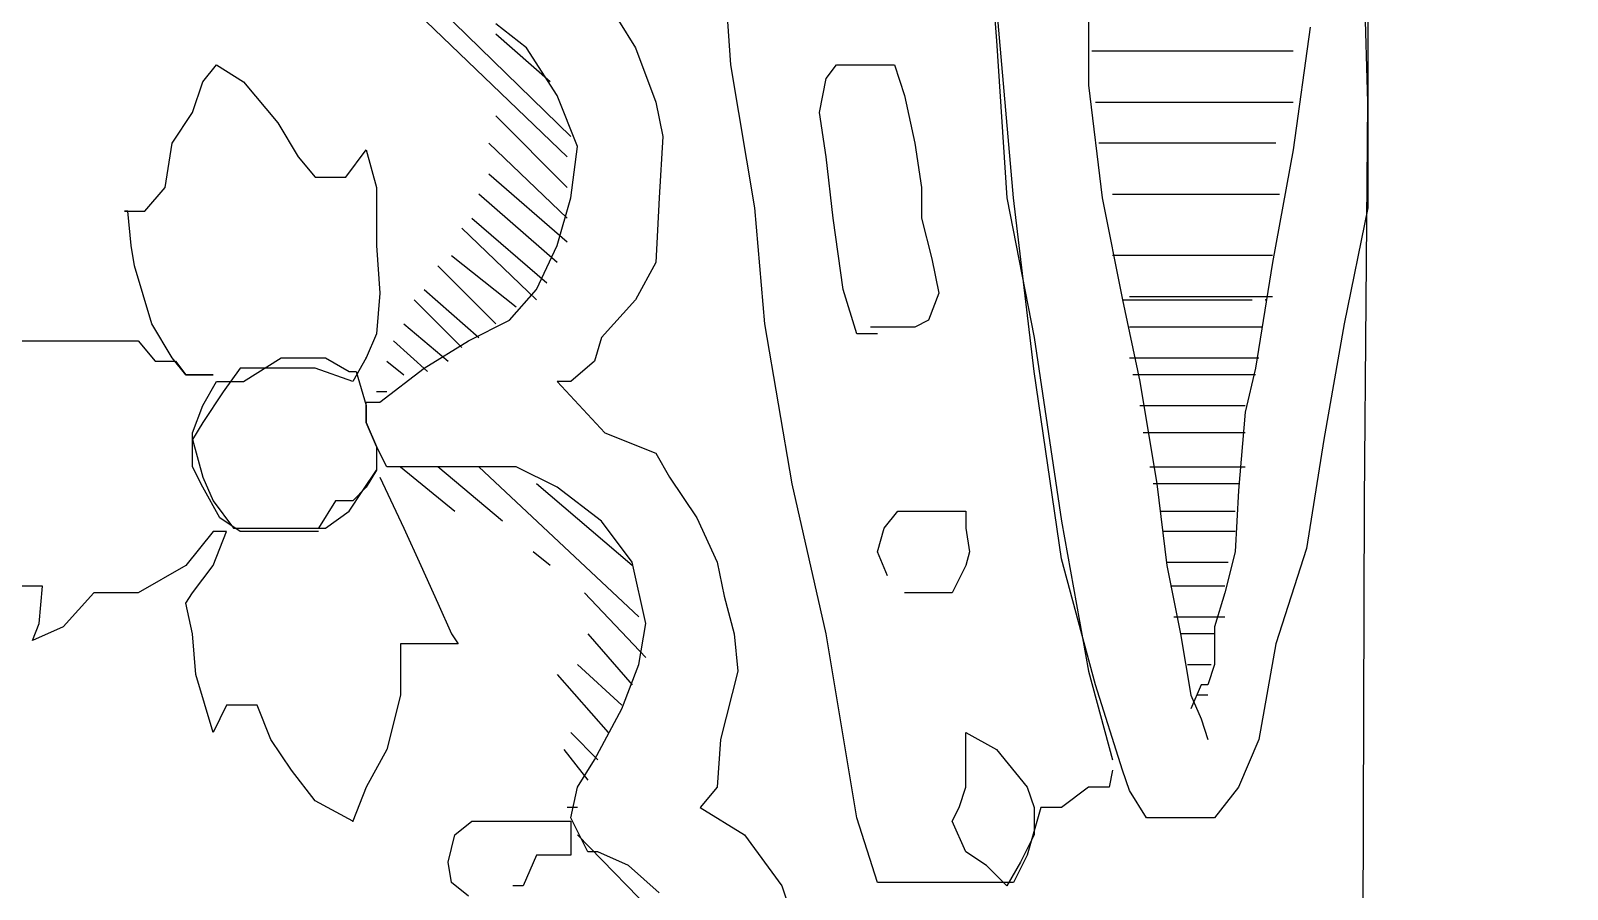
# Model space of a CAD drawing. Extents: x 731854 to 732444, y 4380981 to 4382008.
# Drawn here: x 731881.075 to 731885.585, y 4381838.08 to 4381840.6 of the extents above; entities that cross this region are included whole.
import ezdxf

# ---------------------------------------------------------------- set-up
doc = ezdxf.new("R2010")
doc.units = 0
doc.layers.get('0').update_dxf_attribs({"linetype": 'CONTINUOUS'})

msp = doc.modelspace()

# ---------------------------------------------------------------- linework, layer by layer
at = {"color": 0, "linetype": 'CONTINUOUS'}
for p, q in [((731885, 4381840.39), (731884.97, 4381841.39)), ((731885, 4381840.39), (731884.97, 4381841.39)), ((731883.87, 4381841.06), (731883.91, 4381840.57)), ((731883.87, 4381841.06), (731883.91, 4381840.57)), ((731883.13, 4381840.5), (731883.1, 4381840.92)), ((731883.13, 4381840.5), (731883.1, 4381840.92)), ((731885, 4381840.85), (731885, 4381840.44)), ((731885, 4381840.85), (731885, 4381840.44)), ((731884.18, 4381840.78), (731884.18, 4381840.44)), ((731884.18, 4381840.78), (731884.18, 4381840.44)), ((731882.65, 4381840.23), (731882.16, 4381840.7)), ((731882.65, 4381840.23), (731882.16, 4381840.7)), ((731882.24, 4381840.7), (731882.66, 4381840.29)), ((731882.24, 4381840.7), (731882.66, 4381840.29)), ((731883.96, 4381840.11), (731883.91, 4381840.68)), ((731883.96, 4381840.11), (731883.91, 4381840.68)), ((731882.53, 4381840.55), (731882.44, 4381840.62)), ((731882.53, 4381840.55), (731882.44, 4381840.62)), ((731882.8, 4381840.63), (731882.85, 4381840.55)), ((731882.8, 4381840.63), (731882.85, 4381840.55)), ((731884.83, 4381840.61), (731884.78, 4381840.25)), ((731884.83, 4381840.61), (731884.78, 4381840.25)), ((731882.6, 4381840.45), (731882.44, 4381840.59)), ((731882.6, 4381840.45), (731882.44, 4381840.59)), ((731882.62, 4381840.41), (731882.53, 4381840.55)), ((731882.62, 4381840.41), (731882.53, 4381840.55)), ((731882.85, 4381840.55), (731882.91, 4381840.39)), ((731882.85, 4381840.55), (731882.91, 4381840.39)), ((731883.91, 4381840.57), (731883.94, 4381840.11)), ((731883.91, 4381840.57), (731883.94, 4381840.11)), ((731884.51, 4381840.54), (731884.19, 4381840.54)), ((731884.51, 4381840.54), (731884.19, 4381840.54)), ((731884.78, 4381840.54), (731884.51, 4381840.54)), ((731884.78, 4381840.54), (731884.51, 4381840.54)), ((731881.58, 4381840.45), (731881.62, 4381840.5)), ((731881.58, 4381840.45), (731881.62, 4381840.5)), ((731881.62, 4381840.5), (731881.7, 4381840.45)), ((731881.62, 4381840.5), (731881.7, 4381840.45)), ((731883.2, 4381840.08), (731883.13, 4381840.5)), ((731883.2, 4381840.08), (731883.13, 4381840.5)), ((731883.39, 4381840.36), (731883.41, 4381840.46)), ((731883.39, 4381840.36), (731883.41, 4381840.46)), ((731883.41, 4381840.46), (731883.44, 4381840.5)), ((731883.41, 4381840.46), (731883.44, 4381840.5)), ((731883.44, 4381840.5), (731883.49, 4381840.5)), ((731883.44, 4381840.5), (731883.49, 4381840.5)), ((731883.49, 4381840.5), (731883.54, 4381840.5)), ((731883.49, 4381840.5), (731883.54, 4381840.5)), ((731883.54, 4381840.5), (731883.61, 4381840.5)), ((731883.54, 4381840.5), (731883.61, 4381840.5)), ((731883.61, 4381840.5), (731883.64, 4381840.41)), ((731883.61, 4381840.5), (731883.64, 4381840.41)), ((731881.55, 4381840.36), (731881.58, 4381840.45)), ((731881.55, 4381840.36), (731881.58, 4381840.45)), ((731881.7, 4381840.45), (731881.8, 4381840.33)), ((731881.7, 4381840.45), (731881.8, 4381840.33)), ((731884.18, 4381840.44), (731884.22, 4381840.11)), ((731884.18, 4381840.44), (731884.22, 4381840.11)), ((731885, 4381840.44), (731885, 4381840.08)), ((731885, 4381840.44), (731885, 4381840.08)), ((731882.68, 4381840.26), (731882.62, 4381840.41)), ((731882.68, 4381840.26), (731882.62, 4381840.41)), ((731882.91, 4381840.39), (731882.93, 4381840.29)), ((731882.91, 4381840.39), (731882.93, 4381840.29)), ((731883.64, 4381840.41), (731883.67, 4381840.27)), ((731883.64, 4381840.41), (731883.67, 4381840.27)), ((731884.2, 4381840.39), (731884.5, 4381840.39)), ((731884.2, 4381840.39), (731884.5, 4381840.39)), ((731884.5, 4381840.39), (731884.66, 4381840.39)), ((731884.5, 4381840.39), (731884.66, 4381840.39)), ((731884.66, 4381840.39), (731884.78, 4381840.39)), ((731884.66, 4381840.39), (731884.78, 4381840.39)), ((731884.99, 4381839.22), (731885, 4381840.39)), ((731884.99, 4381839.22), (731885, 4381840.39)), ((731881.49, 4381840.27), (731881.55, 4381840.36)), ((731881.49, 4381840.27), (731881.55, 4381840.36)), ((731881.8, 4381840.33), (731881.86, 4381840.23)), ((731881.8, 4381840.33), (731881.86, 4381840.23)), ((731882.44, 4381840.35), (731882.65, 4381840.14)), ((731882.44, 4381840.35), (731882.65, 4381840.14)), ((731883.41, 4381840.23), (731883.39, 4381840.36)), ((731883.41, 4381840.23), (731883.39, 4381840.36)), ((731882.93, 4381840.29), (731882.92, 4381840.11)), ((731882.93, 4381840.29), (731882.92, 4381840.11)), ((731881.47, 4381840.14), (731881.49, 4381840.27)), ((731881.47, 4381840.14), (731881.49, 4381840.27)), ((731882, 4381840.17), (731882.06, 4381840.25)), ((731882, 4381840.17), (731882.06, 4381840.25)), ((731882.06, 4381840.25), (731882.09, 4381840.14)), ((731882.06, 4381840.25), (731882.09, 4381840.14)), ((731882.65, 4381840.05), (731882.42, 4381840.27)), ((731882.65, 4381840.05), (731882.42, 4381840.27)), ((731882.66, 4381840.11), (731882.68, 4381840.26)), ((731882.66, 4381840.11), (731882.68, 4381840.26)), ((731883.67, 4381840.27), (731883.69, 4381840.14)), ((731883.67, 4381840.27), (731883.69, 4381840.14)), ((731884.33, 4381840.27), (731884.21, 4381840.27)), ((731884.33, 4381840.27), (731884.21, 4381840.27)), ((731884.54, 4381840.27), (731884.33, 4381840.27)), ((731884.54, 4381840.27), (731884.33, 4381840.27)), ((731884.73, 4381840.27), (731884.54, 4381840.27)), ((731884.73, 4381840.27), (731884.54, 4381840.27)), ((731884.78, 4381840.25), (731884.72, 4381839.92)), ((731884.78, 4381840.25), (731884.72, 4381839.92)), ((731881.86, 4381840.23), (731881.91, 4381840.17)), ((731881.86, 4381840.23), (731881.91, 4381840.17)), ((731883.43, 4381840.05), (731883.41, 4381840.23)), ((731883.43, 4381840.05), (731883.41, 4381840.23)), ((731881.91, 4381840.17), (731881.95, 4381840.17)), ((731881.91, 4381840.17), (731881.95, 4381840.17)), ((731881.95, 4381840.17), (731882, 4381840.17)), ((731881.95, 4381840.17), (731882, 4381840.17)), ((731882.42, 4381840.18), (731882.65, 4381839.98)), ((731882.42, 4381840.18), (731882.65, 4381839.98)), ((731881.41, 4381840.07), (731881.47, 4381840.14)), ((731881.41, 4381840.07), (731881.47, 4381840.14)), ((731882.09, 4381840.14), (731882.09, 4381839.97)), ((731882.09, 4381840.14), (731882.09, 4381839.97)), ((731882.62, 4381839.92), (731882.39, 4381840.12)), ((731882.62, 4381839.92), (731882.39, 4381840.12)), ((731882.62, 4381839.97), (731882.66, 4381840.11)), ((731882.62, 4381839.97), (731882.66, 4381840.11)), ((731882.92, 4381840.11), (731882.91, 4381839.92)), ((731882.92, 4381840.11), (731882.91, 4381839.92)), ((731883.69, 4381840.14), (731883.69, 4381840.05)), ((731883.69, 4381840.14), (731883.69, 4381840.05)), ((731883.94, 4381840.11), (731884.02, 4381839.7)), ((731883.94, 4381840.11), (731884.02, 4381839.7)), ((731884.02, 4381839.6), (731883.96, 4381840.11)), ((731884.02, 4381839.6), (731883.96, 4381840.11)), ((731884.22, 4381840.11), (731884.28, 4381839.81)), ((731884.22, 4381840.11), (731884.28, 4381839.81)), ((731884.25, 4381840.12), (731884.47, 4381840.12)), ((731884.25, 4381840.12), (731884.47, 4381840.12)), ((731884.47, 4381840.12), (731884.62, 4381840.12)), ((731884.47, 4381840.12), (731884.62, 4381840.12)), ((731884.62, 4381840.12), (731884.74, 4381840.12)), ((731884.62, 4381840.12), (731884.74, 4381840.12)), ((731881.36, 4381840.07), (731881.35, 4381840.07)), ((731881.35, 4381840.07), (731881.41, 4381840.07)), ((731881.36, 4381840.07), (731881.35, 4381840.07)), ((731881.35, 4381840.07), (731881.41, 4381840.07)), ((731881.37, 4381839.97), (731881.36, 4381840.07)), ((731881.37, 4381839.97), (731881.36, 4381840.07)), ((731883.23, 4381839.74), (731883.2, 4381840.08)), ((731883.23, 4381839.74), (731883.2, 4381840.08)), ((731885, 4381840.08), (731884.93, 4381839.74)), ((731885, 4381840.08), (731884.93, 4381839.74)), ((731882.56, 4381839.81), (731882.34, 4381840.02)), ((731882.56, 4381839.81), (731882.34, 4381840.02)), ((731882.37, 4381840.05), (731882.59, 4381839.86)), ((731882.37, 4381840.05), (731882.59, 4381839.86)), ((731883.46, 4381839.84), (731883.43, 4381840.05)), ((731883.46, 4381839.84), (731883.43, 4381840.05)), ((731883.69, 4381840.05), (731883.72, 4381839.93)), ((731883.69, 4381840.05), (731883.72, 4381839.93)), ((731881.38, 4381839.91), (731881.37, 4381839.97)), ((731881.38, 4381839.91), (731881.37, 4381839.97)), ((731882.09, 4381839.97), (731882.1, 4381839.83)), ((731882.09, 4381839.97), (731882.1, 4381839.83)), ((731882.56, 4381839.84), (731882.62, 4381839.97)), ((731882.56, 4381839.84), (731882.62, 4381839.97)), ((731882.31, 4381839.94), (731882.5, 4381839.79)), ((731882.31, 4381839.94), (731882.5, 4381839.79)), ((731882.91, 4381839.92), (731882.85, 4381839.81)), ((731882.91, 4381839.92), (731882.85, 4381839.81)), ((731883.72, 4381839.93), (731883.74, 4381839.83)), ((731883.72, 4381839.93), (731883.74, 4381839.83)), ((731884.36, 4381839.94), (731884.25, 4381839.94)), ((731884.36, 4381839.94), (731884.25, 4381839.94)), ((731884.51, 4381839.94), (731884.36, 4381839.94)), ((731884.51, 4381839.94), (731884.36, 4381839.94)), ((731884.72, 4381839.94), (731884.51, 4381839.94)), ((731884.72, 4381839.94), (731884.51, 4381839.94)), ((731884.72, 4381839.92), (731884.67, 4381839.61)), ((731884.72, 4381839.92), (731884.67, 4381839.61)), ((731881.43, 4381839.74), (731881.38, 4381839.91)), ((731881.43, 4381839.74), (731881.38, 4381839.91)), ((731882.44, 4381839.74), (731882.27, 4381839.91)), ((731882.44, 4381839.74), (731882.27, 4381839.91)), ((731882.1, 4381839.83), (731882.09, 4381839.71)), ((731882.1, 4381839.83), (731882.09, 4381839.71)), ((731882.23, 4381839.84), (731882.39, 4381839.7)), ((731882.23, 4381839.84), (731882.39, 4381839.7)), ((731882.48, 4381839.75), (731882.56, 4381839.84)), ((731882.48, 4381839.75), (731882.56, 4381839.84)), ((731883.5, 4381839.71), (731883.46, 4381839.84)), ((731883.5, 4381839.71), (731883.46, 4381839.84)), ((731883.74, 4381839.83), (731883.71, 4381839.75)), ((731883.74, 4381839.83), (731883.71, 4381839.75)), ((731882.34, 4381839.67), (731882.2, 4381839.81)), ((731882.34, 4381839.67), (731882.2, 4381839.81)), ((731882.85, 4381839.81), (731882.75, 4381839.7)), ((731882.85, 4381839.81), (731882.75, 4381839.7)), ((731884.28, 4381839.81), (731884.33, 4381839.57)), ((731884.28, 4381839.81), (731884.66, 4381839.81)), ((731884.28, 4381839.81), (731884.33, 4381839.57)), ((731884.28, 4381839.81), (731884.66, 4381839.81)), ((731884.3, 4381839.82), (731884.46, 4381839.82)), ((731884.3, 4381839.82), (731884.46, 4381839.82)), ((731884.46, 4381839.82), (731884.55, 4381839.82)), ((731884.46, 4381839.82), (731884.55, 4381839.82)), ((731884.55, 4381839.82), (731884.72, 4381839.82)), ((731884.55, 4381839.82), (731884.72, 4381839.82)), ((731881.49, 4381839.64), (731881.43, 4381839.74)), ((731881.49, 4381839.64), (731881.43, 4381839.74)), ((731882.17, 4381839.74), (731882.3, 4381839.63)), ((731882.17, 4381839.74), (731882.3, 4381839.63)), ((731882.36, 4381839.69), (731882.48, 4381839.75)), ((731882.36, 4381839.69), (731882.48, 4381839.75)), ((731883.31, 4381839.27), (731883.23, 4381839.74)), ((731883.31, 4381839.27), (731883.23, 4381839.74)), ((731883.71, 4381839.75), (731883.67, 4381839.73)), ((731883.71, 4381839.75), (731883.67, 4381839.73)), ((731884.93, 4381839.74), (731884.87, 4381839.4)), ((731884.93, 4381839.74), (731884.87, 4381839.4)), ((731882.09, 4381839.71), (731882.06, 4381839.64)), ((731882.09, 4381839.71), (731882.06, 4381839.64)), ((731882.75, 4381839.7), (731882.73, 4381839.63)), ((731882.75, 4381839.7), (731882.73, 4381839.63)), ((731883.56, 4381839.71), (731883.5, 4381839.71)), ((731883.56, 4381839.71), (731883.5, 4381839.71)), ((731883.61, 4381839.73), (731883.54, 4381839.73)), ((731883.61, 4381839.73), (731883.54, 4381839.73)), ((731883.67, 4381839.73), (731883.61, 4381839.73)), ((731883.67, 4381839.73), (731883.61, 4381839.73)), ((731884.02, 4381839.7), (731884.1, 4381839.16)), ((731884.02, 4381839.7), (731884.1, 4381839.16)), ((731884.69, 4381839.73), (731884.3, 4381839.73)), ((731884.69, 4381839.73), (731884.3, 4381839.73)), ((731881.02, 4381839.69), (731881.19, 4381839.69)), ((731881.02, 4381839.69), (731881.19, 4381839.69)), ((731881.19, 4381839.69), (731881.32, 4381839.69)), ((731881.19, 4381839.69), (731881.32, 4381839.69)), ((731881.32, 4381839.69), (731881.39, 4381839.69)), ((731881.32, 4381839.69), (731881.39, 4381839.69)), ((731881.39, 4381839.69), (731881.44, 4381839.63)), ((731881.39, 4381839.69), (731881.44, 4381839.63)), ((731882.24, 4381839.6), (731882.14, 4381839.69)), ((731882.24, 4381839.6), (731882.14, 4381839.69)), ((731882.23, 4381839.61), (731882.36, 4381839.69)), ((731882.23, 4381839.61), (731882.36, 4381839.69)), ((731881.44, 4381839.63), (731881.5, 4381839.63)), ((731881.44, 4381839.63), (731881.5, 4381839.63)), ((731881.53, 4381839.59), (731881.49, 4381839.64)), ((731881.53, 4381839.59), (731881.49, 4381839.64)), ((731881.5, 4381839.63), (731881.53, 4381839.59)), ((731881.5, 4381839.63), (731881.53, 4381839.59)), ((731881.69, 4381839.61), (731881.64, 4381839.54)), ((731881.69, 4381839.61), (731881.64, 4381839.54)), ((731881.76, 4381839.61), (731881.69, 4381839.61)), ((731881.76, 4381839.61), (731881.69, 4381839.61)), ((731881.7, 4381839.57), (731881.81, 4381839.64)), ((731881.7, 4381839.57), (731881.81, 4381839.64)), ((731881.84, 4381839.61), (731881.76, 4381839.61)), ((731881.84, 4381839.61), (731881.76, 4381839.61)), ((731881.81, 4381839.64), (731881.85, 4381839.64)), ((731881.81, 4381839.64), (731881.85, 4381839.64)), ((731881.91, 4381839.61), (731881.84, 4381839.61)), ((731881.91, 4381839.61), (731881.84, 4381839.61)), ((731881.85, 4381839.64), (731881.94, 4381839.64)), ((731881.85, 4381839.64), (731881.94, 4381839.64)), ((731882.02, 4381839.57), (731881.91, 4381839.61)), ((731882.02, 4381839.57), (731881.91, 4381839.61)), ((731881.94, 4381839.64), (731882.01, 4381839.6)), ((731881.94, 4381839.64), (731882.01, 4381839.6)), ((731882.06, 4381839.64), (731882.02, 4381839.57)), ((731882.06, 4381839.64), (731882.02, 4381839.57)), ((731882.1, 4381839.51), (731882.23, 4381839.61)), ((731882.1, 4381839.51), (731882.23, 4381839.61)), ((731882.12, 4381839.63), (731882.17, 4381839.59)), ((731882.12, 4381839.63), (731882.17, 4381839.59)), ((731882.73, 4381839.63), (731882.66, 4381839.57)), ((731882.73, 4381839.63), (731882.66, 4381839.57)), ((731884.3, 4381839.64), (731884.68, 4381839.64)), ((731884.3, 4381839.64), (731884.68, 4381839.64)), ((731884.67, 4381839.61), (731884.64, 4381839.48)), ((731884.67, 4381839.61), (731884.64, 4381839.48)), ((731881.53, 4381839.59), (731881.58, 4381839.59)), ((731881.61, 4381839.59), (731881.53, 4381839.59)), ((731881.53, 4381839.59), (731881.58, 4381839.59)), ((731881.61, 4381839.59), (731881.53, 4381839.59)), ((731881.58, 4381839.59), (731881.61, 4381839.59)), ((731881.58, 4381839.59), (731881.61, 4381839.59)), ((731881.58, 4381839.5), (731881.62, 4381839.57)), ((731881.58, 4381839.5), (731881.62, 4381839.57)), ((731881.62, 4381839.57), (731881.7, 4381839.57)), ((731881.62, 4381839.57), (731881.7, 4381839.57)), ((731882.01, 4381839.6), (731882.03, 4381839.6)), ((731882.01, 4381839.6), (731882.03, 4381839.6)), ((731882.03, 4381839.6), (731882.06, 4381839.5)), ((731882.03, 4381839.6), (731882.06, 4381839.5)), ((731882.66, 4381839.57), (731882.62, 4381839.57)), ((731882.62, 4381839.57), (731882.76, 4381839.42)), ((731882.66, 4381839.57), (731882.62, 4381839.57)), ((731882.62, 4381839.57), (731882.76, 4381839.42)), ((731884.1, 4381839.05), (731884.02, 4381839.6)), ((731884.1, 4381839.05), (731884.02, 4381839.6)), ((731884.67, 4381839.59), (731884.31, 4381839.59)), ((731884.67, 4381839.59), (731884.31, 4381839.59)), ((731884.33, 4381839.57), (731884.38, 4381839.27)), ((731884.33, 4381839.57), (731884.38, 4381839.27)), ((731881.64, 4381839.54), (731881.58, 4381839.45)), ((731881.64, 4381839.54), (731881.58, 4381839.45)), ((731882.12, 4381839.54), (731882.09, 4381839.54)), ((731882.12, 4381839.54), (731882.09, 4381839.54)), ((731881.55, 4381839.42), (731881.58, 4381839.5)), ((731881.55, 4381839.42), (731881.58, 4381839.5)), ((731882.06, 4381839.51), (731882.1, 4381839.51)), ((731882.06, 4381839.45), (731882.06, 4381839.51)), ((731882.06, 4381839.51), (731882.1, 4381839.51)), ((731882.06, 4381839.45), (731882.06, 4381839.51)), ((731882.06, 4381839.5), (731882.06, 4381839.45)), ((731882.06, 4381839.5), (731882.06, 4381839.45)), ((731884.33, 4381839.5), (731884.64, 4381839.5)), ((731884.33, 4381839.5), (731884.64, 4381839.5)), ((731884.64, 4381839.48), (731884.62, 4381839.25)), ((731884.64, 4381839.48), (731884.62, 4381839.25)), ((731881.58, 4381839.45), (731881.55, 4381839.4)), ((731881.58, 4381839.45), (731881.55, 4381839.4)), ((731882.09, 4381839.38), (731882.06, 4381839.45)), ((731882.06, 4381839.45), (731882.09, 4381839.38)), ((731882.09, 4381839.38), (731882.06, 4381839.45)), ((731882.06, 4381839.45), (731882.09, 4381839.38)), ((731881.55, 4381839.32), (731881.55, 4381839.42)), ((731881.55, 4381839.32), (731881.55, 4381839.42)), ((731881.55, 4381839.4), (731881.58, 4381839.29)), ((731881.55, 4381839.4), (731881.58, 4381839.29)), ((731882.12, 4381839.32), (731882.09, 4381839.38)), ((731882.09, 4381839.38), (731882.09, 4381839.31)), ((731882.12, 4381839.32), (731882.09, 4381839.38)), ((731882.09, 4381839.38), (731882.09, 4381839.31)), ((731882.76, 4381839.42), (731882.91, 4381839.36)), ((731882.76, 4381839.42), (731882.91, 4381839.36)), ((731884.64, 4381839.42), (731884.34, 4381839.42)), ((731884.64, 4381839.42), (731884.34, 4381839.42)), ((731884.87, 4381839.4), (731884.82, 4381839.08)), ((731884.87, 4381839.4), (731884.82, 4381839.08)), ((731882.91, 4381839.36), (731882.95, 4381839.29)), ((731882.91, 4381839.36), (731882.95, 4381839.29)), ((731881.58, 4381839.26), (731881.55, 4381839.32)), ((731881.58, 4381839.26), (731881.55, 4381839.32)), ((731881.58, 4381839.29), (731881.61, 4381839.22)), ((731881.58, 4381839.29), (731881.61, 4381839.22)), ((731882.05, 4381839.25), (731882.09, 4381839.31)), ((731882.05, 4381839.25), (731882.09, 4381839.31)), ((731882.09, 4381839.31), (731882.06, 4381839.26)), ((731882.09, 4381839.31), (731882.06, 4381839.26)), ((731882.1, 4381839.29), (731882.17, 4381839.14)), ((731882.1, 4381839.29), (731882.17, 4381839.14)), ((731882.2, 4381839.32), (731882.12, 4381839.32)), ((731882.2, 4381839.32), (731882.12, 4381839.32)), ((731882.16, 4381839.32), (731882.32, 4381839.19)), ((731882.16, 4381839.32), (731882.32, 4381839.19)), ((731882.3, 4381839.32), (731882.2, 4381839.32)), ((731882.3, 4381839.32), (731882.2, 4381839.32)), ((731882.46, 4381839.16), (731882.27, 4381839.32)), ((731882.46, 4381839.16), (731882.27, 4381839.32)), ((731882.39, 4381839.32), (731882.3, 4381839.32)), ((731882.39, 4381839.32), (731882.3, 4381839.32)), ((731882.5, 4381839.32), (731882.39, 4381839.32)), ((731882.39, 4381839.32), (731882.86, 4381838.88)), ((731882.5, 4381839.32), (731882.39, 4381839.32)), ((731882.39, 4381839.32), (731882.86, 4381838.88)), ((731882.62, 4381839.26), (731882.5, 4381839.32)), ((731882.62, 4381839.26), (731882.5, 4381839.32)), ((731882.95, 4381839.29), (731883.03, 4381839.17)), ((731882.95, 4381839.29), (731883.03, 4381839.17)), ((731884.36, 4381839.32), (731884.64, 4381839.32)), ((731884.36, 4381839.32), (731884.64, 4381839.32)), ((731881.63, 4381839.17), (731881.58, 4381839.26)), ((731881.63, 4381839.17), (731881.58, 4381839.26)), ((731882.01, 4381839.19), (731882.05, 4381839.25)), ((731882.01, 4381839.19), (731882.05, 4381839.25)), ((731882.06, 4381839.26), (731882.02, 4381839.22)), ((731882.06, 4381839.26), (731882.02, 4381839.22)), ((731882.84, 4381839.03), (731882.56, 4381839.27)), ((731882.84, 4381839.03), (731882.56, 4381839.27)), ((731882.75, 4381839.16), (731882.62, 4381839.26)), ((731882.75, 4381839.16), (731882.62, 4381839.26)), ((731883.41, 4381838.83), (731883.31, 4381839.27)), ((731883.41, 4381838.83), (731883.31, 4381839.27)), ((731884.62, 4381839.27), (731884.37, 4381839.27)), ((731884.62, 4381839.27), (731884.37, 4381839.27)), ((731884.38, 4381839.27), (731884.41, 4381839.03)), ((731884.38, 4381839.27), (731884.41, 4381839.03)), ((731884.62, 4381839.25), (731884.61, 4381839.07)), ((731884.62, 4381839.25), (731884.61, 4381839.07)), ((731881.61, 4381839.22), (731881.67, 4381839.14)), ((731881.61, 4381839.22), (731881.67, 4381839.14)), ((731881.97, 4381839.22), (731881.92, 4381839.14)), ((731881.97, 4381839.22), (731881.92, 4381839.14)), ((731882.02, 4381839.22), (731881.97, 4381839.22)), ((731882.02, 4381839.22), (731881.97, 4381839.22)), ((731884.98, 4381836.36), (731884.99, 4381839.22)), ((731884.98, 4381836.36), (731884.99, 4381839.22)), ((731881.69, 4381839.13), (731881.63, 4381839.17)), ((731881.69, 4381839.13), (731881.63, 4381839.17)), ((731881.94, 4381839.14), (731882.01, 4381839.19)), ((731881.94, 4381839.14), (731882.01, 4381839.19)), ((731882.84, 4381839.04), (731882.75, 4381839.16)), ((731882.84, 4381839.04), (731882.75, 4381839.16)), ((731883.03, 4381839.17), (731883.09, 4381839.04)), ((731883.03, 4381839.17), (731883.09, 4381839.04)), ((731883.58, 4381839.14), (731883.62, 4381839.19)), ((731883.58, 4381839.14), (731883.62, 4381839.19)), ((731883.62, 4381839.19), (731883.68, 4381839.19)), ((731883.62, 4381839.19), (731883.68, 4381839.19)), ((731883.68, 4381839.19), (731883.76, 4381839.19)), ((731883.68, 4381839.19), (731883.76, 4381839.19)), ((731883.76, 4381839.19), (731883.82, 4381839.19)), ((731883.76, 4381839.19), (731883.82, 4381839.19)), ((731883.82, 4381839.19), (731883.82, 4381839.14)), ((731883.82, 4381839.19), (731883.82, 4381839.14)), ((731884.1, 4381839.16), (731884.18, 4381838.72)), ((731884.1, 4381839.16), (731884.18, 4381838.72)), ((731884.39, 4381839.19), (731884.61, 4381839.19)), ((731884.39, 4381839.19), (731884.61, 4381839.19)), ((731881.61, 4381839.13), (731881.53, 4381839.03)), ((731881.61, 4381839.13), (731881.53, 4381839.03)), ((731881.61, 4381839.03), (731881.65, 4381839.13)), ((731881.65, 4381839.13), (731881.61, 4381839.13)), ((731881.61, 4381839.03), (731881.65, 4381839.13)), ((731881.65, 4381839.13), (731881.61, 4381839.13)), ((731881.67, 4381839.14), (731881.76, 4381839.14)), ((731881.67, 4381839.14), (731881.76, 4381839.14)), ((731881.76, 4381839.13), (731881.69, 4381839.13)), ((731881.76, 4381839.13), (731881.69, 4381839.13)), ((731881.76, 4381839.14), (731881.85, 4381839.14)), ((731881.76, 4381839.14), (731881.85, 4381839.14)), ((731881.84, 4381839.13), (731881.76, 4381839.13)), ((731881.84, 4381839.13), (731881.76, 4381839.13)), ((731881.92, 4381839.13), (731881.84, 4381839.13)), ((731881.92, 4381839.13), (731881.84, 4381839.13)), ((731881.85, 4381839.14), (731881.94, 4381839.14)), ((731881.85, 4381839.14), (731881.94, 4381839.14)), ((731882.17, 4381839.14), (731882.22, 4381839.03)), ((731882.17, 4381839.14), (731882.22, 4381839.03)), ((731883.56, 4381839.07), (731883.58, 4381839.14)), ((731883.56, 4381839.07), (731883.58, 4381839.14)), ((731883.82, 4381839.14), (731883.83, 4381839.07)), ((731883.82, 4381839.14), (731883.83, 4381839.07)), ((731884.61, 4381839.13), (731884.4, 4381839.13)), ((731884.61, 4381839.13), (731884.4, 4381839.13)), ((731882.6, 4381839.03), (731882.55, 4381839.07)), ((731882.6, 4381839.03), (731882.55, 4381839.07)), ((731883.59, 4381839), (731883.56, 4381839.07)), ((731883.59, 4381839), (731883.56, 4381839.07)), ((731883.83, 4381839.07), (731883.82, 4381839.03)), ((731883.83, 4381839.07), (731883.82, 4381839.03)), ((731884.61, 4381839.07), (731884.58, 4381838.95)), ((731884.61, 4381839.07), (731884.58, 4381838.95)), ((731884.82, 4381839.08), (731884.73, 4381838.8)), ((731884.82, 4381839.08), (731884.73, 4381838.8)), ((731881.53, 4381839.03), (731881.39, 4381838.95)), ((731881.53, 4381839.03), (731881.39, 4381838.95)), ((731881.55, 4381838.95), (731881.61, 4381839.03)), ((731881.55, 4381838.95), (731881.61, 4381839.03)), ((731882.22, 4381839.03), (731882.27, 4381838.92)), ((731882.22, 4381839.03), (731882.27, 4381838.92)), ((731882.88, 4381838.86), (731882.84, 4381839.04)), ((731882.88, 4381838.86), (731882.84, 4381839.04)), ((731883.09, 4381839.04), (731883.11, 4381838.94)), ((731883.09, 4381839.04), (731883.11, 4381838.94)), ((731883.82, 4381839.03), (731883.78, 4381838.95)), ((731883.82, 4381839.03), (731883.78, 4381838.95)), ((731884.2, 4381838.68), (731884.1, 4381839.05)), ((731884.2, 4381838.68), (731884.1, 4381839.05)), ((731884.41, 4381839.04), (731884.59, 4381839.04)), ((731884.41, 4381839.04), (731884.59, 4381839.04)), ((731884.41, 4381839.03), (731884.45, 4381838.83)), ((731884.41, 4381839.03), (731884.45, 4381838.83)), ((731881.11, 4381838.97), (731880.94, 4381838.97)), ((731881.11, 4381838.97), (731880.94, 4381838.97)), ((731881.1, 4381838.86), (731881.11, 4381838.97)), ((731881.1, 4381838.86), (731881.11, 4381838.97)), ((731884.58, 4381838.97), (731884.42, 4381838.97)), ((731884.58, 4381838.97), (731884.42, 4381838.97)), ((731881.26, 4381838.95), (731881.17, 4381838.85)), ((731881.26, 4381838.95), (731881.17, 4381838.85)), ((731881.39, 4381838.95), (731881.26, 4381838.95)), ((731881.39, 4381838.95), (731881.26, 4381838.95)), ((731881.53, 4381838.92), (731881.55, 4381838.95)), ((731881.53, 4381838.92), (731881.55, 4381838.95)), ((731882.88, 4381838.76), (731882.7, 4381838.95)), ((731882.88, 4381838.76), (731882.7, 4381838.95)), ((731883.11, 4381838.94), (731883.14, 4381838.83)), ((731883.11, 4381838.94), (731883.14, 4381838.83)), ((731883.68, 4381838.95), (731883.64, 4381838.95)), ((731883.68, 4381838.95), (731883.64, 4381838.95)), ((731883.74, 4381838.95), (731883.68, 4381838.95)), ((731883.74, 4381838.95), (731883.68, 4381838.95)), ((731883.78, 4381838.95), (731883.74, 4381838.95)), ((731883.78, 4381838.95), (731883.74, 4381838.95)), ((731884.58, 4381838.95), (731884.55, 4381838.85)), ((731884.58, 4381838.95), (731884.55, 4381838.85)), ((731881.55, 4381838.83), (731881.53, 4381838.92)), ((731881.55, 4381838.83), (731881.53, 4381838.92)), ((731882.27, 4381838.92), (731882.31, 4381838.83)), ((731882.27, 4381838.92), (731882.31, 4381838.83)), ((731884.43, 4381838.88), (731884.58, 4381838.88)), ((731884.43, 4381838.88), (731884.58, 4381838.88)), ((731881.08, 4381838.81), (731881.1, 4381838.86)), ((731881.08, 4381838.81), (731881.1, 4381838.86)), ((731881.17, 4381838.85), (731881.08, 4381838.81)), ((731881.17, 4381838.85), (731881.08, 4381838.81)), ((731882.86, 4381838.74), (731882.88, 4381838.86)), ((731882.86, 4381838.74), (731882.88, 4381838.86)), ((731884.55, 4381838.85), (731884.55, 4381838.74)), ((731884.55, 4381838.85), (731884.55, 4381838.74)), ((731881.56, 4381838.71), (731881.55, 4381838.83)), ((731881.56, 4381838.71), (731881.55, 4381838.83)), ((731882.25, 4381838.8), (731882.16, 4381838.8)), ((731882.16, 4381838.8), (731882.16, 4381838.65)), ((731882.25, 4381838.8), (731882.16, 4381838.8)), ((731882.16, 4381838.8), (731882.16, 4381838.65)), ((731882.33, 4381838.8), (731882.25, 4381838.8)), ((731882.33, 4381838.8), (731882.25, 4381838.8)), ((731882.31, 4381838.83), (731882.33, 4381838.8)), ((731882.31, 4381838.83), (731882.33, 4381838.8)), ((731882.71, 4381838.83), (731882.84, 4381838.68)), ((731882.71, 4381838.83), (731882.84, 4381838.68)), ((731883.14, 4381838.83), (731883.15, 4381838.72)), ((731883.14, 4381838.83), (731883.15, 4381838.72)), ((731883.5, 4381838.29), (731883.41, 4381838.83)), ((731883.5, 4381838.29), (731883.41, 4381838.83)), ((731884.45, 4381838.83), (731884.48, 4381838.65)), ((731884.55, 4381838.83), (731884.45, 4381838.83)), ((731884.45, 4381838.83), (731884.48, 4381838.65)), ((731884.55, 4381838.83), (731884.45, 4381838.83)), ((731884.73, 4381838.8), (731884.68, 4381838.52)), ((731884.73, 4381838.8), (731884.68, 4381838.52)), ((731881.61, 4381838.54), (731881.56, 4381838.71)), ((731881.61, 4381838.54), (731881.56, 4381838.71)), ((731882.62, 4381838.71), (731882.77, 4381838.54)), ((731882.62, 4381838.71), (731882.77, 4381838.54)), ((731882.81, 4381838.62), (731882.68, 4381838.74)), ((731882.81, 4381838.62), (731882.68, 4381838.74)), ((731882.81, 4381838.61), (731882.86, 4381838.74)), ((731882.81, 4381838.61), (731882.86, 4381838.74)), ((731883.15, 4381838.72), (731883.1, 4381838.52)), ((731883.15, 4381838.72), (731883.1, 4381838.52)), ((731884.18, 4381838.72), (731884.25, 4381838.46)), ((731884.18, 4381838.72), (731884.25, 4381838.46)), ((731884.47, 4381838.74), (731884.54, 4381838.74)), ((731884.47, 4381838.74), (731884.54, 4381838.74)), ((731884.55, 4381838.74), (731884.53, 4381838.68)), ((731884.55, 4381838.74), (731884.53, 4381838.68)), ((731884.28, 4381838.43), (731884.2, 4381838.68)), ((731884.28, 4381838.43), (731884.2, 4381838.68)), ((731884.51, 4381838.68), (731884.48, 4381838.61)), ((731884.51, 4381838.68), (731884.48, 4381838.61)), ((731884.53, 4381838.68), (731884.51, 4381838.68)), ((731884.53, 4381838.68), (731884.51, 4381838.68)), ((731881.65, 4381838.62), (731881.61, 4381838.54)), ((731881.65, 4381838.62), (731881.61, 4381838.54)), ((731881.74, 4381838.62), (731881.65, 4381838.62)), ((731881.74, 4381838.62), (731881.65, 4381838.62)), ((731881.78, 4381838.52), (731881.74, 4381838.62)), ((731881.78, 4381838.52), (731881.74, 4381838.62)), ((731882.16, 4381838.65), (731882.12, 4381838.49)), ((731882.16, 4381838.65), (731882.12, 4381838.49)), ((731882.73, 4381838.46), (731882.81, 4381838.61)), ((731882.73, 4381838.46), (731882.81, 4381838.61)), ((731884.48, 4381838.65), (731884.51, 4381838.58)), ((731884.48, 4381838.65), (731884.51, 4381838.58)), ((731884.53, 4381838.65), (731884.5, 4381838.65)), ((731884.53, 4381838.65), (731884.5, 4381838.65)), ((731884.51, 4381838.58), (731884.53, 4381838.52)), ((731884.51, 4381838.58), (731884.53, 4381838.52)), ((731881.84, 4381838.43), (731881.78, 4381838.52)), ((731881.84, 4381838.43), (731881.78, 4381838.52)), ((731882.74, 4381838.46), (731882.66, 4381838.54)), ((731882.74, 4381838.46), (731882.66, 4381838.54)), ((731883.1, 4381838.52), (731883.09, 4381838.38)), ((731883.1, 4381838.52), (731883.09, 4381838.38)), ((731883.82, 4381838.54), (731883.91, 4381838.49)), ((731883.82, 4381838.49), (731883.82, 4381838.54)), ((731883.82, 4381838.54), (731883.91, 4381838.49)), ((731883.82, 4381838.49), (731883.82, 4381838.54)), ((731884.68, 4381838.52), (731884.62, 4381838.38)), ((731884.68, 4381838.52), (731884.62, 4381838.38)), ((731882.12, 4381838.49), (731882.06, 4381838.38)), ((731882.12, 4381838.49), (731882.06, 4381838.38)), ((731882.64, 4381838.49), (731882.71, 4381838.4)), ((731882.64, 4381838.49), (731882.71, 4381838.4)), ((731883.82, 4381838.43), (731883.82, 4381838.49)), ((731883.82, 4381838.43), (731883.82, 4381838.49)), ((731883.91, 4381838.49), (731884, 4381838.38)), ((731883.91, 4381838.49), (731884, 4381838.38)), ((731881.91, 4381838.34), (731881.84, 4381838.43)), ((731881.91, 4381838.34), (731881.84, 4381838.43)), ((731882.68, 4381838.38), (731882.73, 4381838.46)), ((731882.68, 4381838.38), (731882.73, 4381838.46)), ((731883.82, 4381838.38), (731883.82, 4381838.43)), ((731883.82, 4381838.38), (731883.82, 4381838.43)), ((731884.25, 4381838.43), (731884.24, 4381838.38)), ((731884.25, 4381838.43), (731884.24, 4381838.38)), ((731884.3, 4381838.37), (731884.28, 4381838.43)), ((731884.3, 4381838.37), (731884.28, 4381838.43)), ((731882.02, 4381838.28), (731881.91, 4381838.34)), ((731882.02, 4381838.28), (731881.91, 4381838.34)), ((731882.06, 4381838.38), (731882.02, 4381838.28)), ((731882.06, 4381838.38), (731882.02, 4381838.28)), ((731882.66, 4381838.29), (731882.68, 4381838.38)), ((731882.66, 4381838.29), (731882.68, 4381838.38)), ((731883.09, 4381838.38), (731883.04, 4381838.32)), ((731883.09, 4381838.38), (731883.04, 4381838.32)), ((731883.8, 4381838.32), (731883.82, 4381838.38)), ((731883.8, 4381838.32), (731883.82, 4381838.38)), ((731884, 4381838.38), (731884.02, 4381838.32)), ((731884, 4381838.38), (731884.02, 4381838.32)), ((731884.18, 4381838.38), (731884.1, 4381838.32)), ((731884.18, 4381838.38), (731884.1, 4381838.32)), ((731884.24, 4381838.38), (731884.18, 4381838.38)), ((731884.24, 4381838.38), (731884.18, 4381838.38)), ((731884.35, 4381838.29), (731884.3, 4381838.37)), ((731884.35, 4381838.29), (731884.3, 4381838.37)), ((731884.62, 4381838.38), (731884.55, 4381838.29)), ((731884.62, 4381838.38), (731884.55, 4381838.29)), ((731882.68, 4381838.32), (731882.65, 4381838.32)), ((731882.68, 4381838.32), (731882.65, 4381838.32)), ((731883.04, 4381838.32), (731883.17, 4381838.24)), ((731883.04, 4381838.32), (731883.17, 4381838.24)), ((731883.78, 4381838.28), (731883.8, 4381838.32)), ((731883.78, 4381838.28), (731883.8, 4381838.32)), ((731884.04, 4381838.32), (731884, 4381838.18)), ((731884.04, 4381838.32), (731884, 4381838.18)), ((731884.02, 4381838.32), (731884.02, 4381838.24)), ((731884.02, 4381838.32), (731884.02, 4381838.24)), ((731884.1, 4381838.32), (731884.04, 4381838.32)), ((731884.1, 4381838.32), (731884.04, 4381838.32)), ((731882.32, 4381838.24), (731882.37, 4381838.28)), ((731882.32, 4381838.24), (731882.37, 4381838.28)), ((731882.37, 4381838.28), (731882.45, 4381838.28)), ((731882.37, 4381838.28), (731882.45, 4381838.28)), ((731882.45, 4381838.28), (731882.52, 4381838.28)), ((731882.45, 4381838.28), (731882.52, 4381838.28)), ((731882.52, 4381838.28), (731882.56, 4381838.28)), ((731882.52, 4381838.28), (731882.56, 4381838.28)), ((731882.56, 4381838.28), (731882.62, 4381838.28)), ((731882.56, 4381838.28), (731882.62, 4381838.28)), ((731882.62, 4381838.28), (731882.65, 4381838.28)), ((731882.62, 4381838.28), (731882.65, 4381838.28)), ((731882.65, 4381838.28), (731882.66, 4381838.28)), ((731882.65, 4381838.28), (731882.66, 4381838.28)), ((731882.71, 4381838.19), (731882.66, 4381838.29)), ((731882.71, 4381838.19), (731882.66, 4381838.29)), ((731882.66, 4381838.28), (731882.66, 4381838.18)), ((731882.66, 4381838.28), (731882.66, 4381838.18)), ((731883.56, 4381838.1), (731883.5, 4381838.29)), ((731883.56, 4381838.1), (731883.5, 4381838.29)), ((731883.82, 4381838.19), (731883.78, 4381838.28)), ((731883.82, 4381838.19), (731883.78, 4381838.28)), ((731884.44, 4381838.29), (731884.35, 4381838.29)), ((731884.44, 4381838.29), (731884.35, 4381838.29)), ((731884.55, 4381838.29), (731884.44, 4381838.29)), ((731884.55, 4381838.29), (731884.44, 4381838.29)), ((731882.3, 4381838.16), (731882.32, 4381838.24)), ((731882.3, 4381838.16), (731882.32, 4381838.24)), ((731882.68, 4381838.24), (731883.04, 4381837.87)), ((731882.68, 4381838.24), (731883.04, 4381837.87)), ((731883.17, 4381838.24), (731883.28, 4381838.09)), ((731883.17, 4381838.24), (731883.28, 4381838.09)), ((731884.02, 4381838.24), (731883.98, 4381838.16)), ((731884.02, 4381838.24), (731883.98, 4381838.16)), ((731882.31, 4381838.1), (731882.3, 4381838.16)), ((731882.31, 4381838.1), (731882.3, 4381838.16)), ((731882.56, 4381838.18), (731882.52, 4381838.09)), ((731882.56, 4381838.18), (731882.52, 4381838.09)), ((731882.6, 4381838.18), (731882.56, 4381838.18)), ((731882.6, 4381838.18), (731882.56, 4381838.18)), ((731882.66, 4381838.18), (731882.6, 4381838.18)), ((731882.66, 4381838.18), (731882.6, 4381838.18)), ((731882.74, 4381838.19), (731882.71, 4381838.19)), ((731882.74, 4381838.19), (731882.71, 4381838.19)), ((731882.83, 4381838.15), (731882.74, 4381838.19)), ((731882.83, 4381838.15), (731882.74, 4381838.19)), ((731883.88, 4381838.15), (731883.82, 4381838.19)), ((731883.88, 4381838.15), (731883.82, 4381838.19)), ((731883.98, 4381838.16), (731883.94, 4381838.09)), ((731883.98, 4381838.16), (731883.94, 4381838.09)), ((731884, 4381838.18), (731883.96, 4381838.1)), ((731884, 4381838.18), (731883.96, 4381838.1)), ((731882.92, 4381838.07), (731882.83, 4381838.15)), ((731882.92, 4381838.07), (731882.83, 4381838.15)), ((731883.94, 4381838.09), (731883.88, 4381838.15)), ((731883.94, 4381838.09), (731883.88, 4381838.15)), ((731882.36, 4381838.06), (731882.31, 4381838.1)), ((731882.36, 4381838.06), (731882.31, 4381838.1)), ((731882.52, 4381838.09), (731882.49, 4381838.09)), ((731882.52, 4381838.09), (731882.49, 4381838.09)), ((731883.28, 4381838.09), (731883.31, 4381838)), ((731883.28, 4381838.09), (731883.31, 4381838)), ((731883.61, 4381838.1), (731883.56, 4381838.1)), ((731883.61, 4381838.1), (731883.56, 4381838.1)), ((731883.69, 4381838.1), (731883.61, 4381838.1)), ((731883.69, 4381838.1), (731883.61, 4381838.1)), ((731883.76, 4381838.1), (731883.69, 4381838.1)), ((731883.76, 4381838.1), (731883.69, 4381838.1)), ((731883.83, 4381838.1), (731883.76, 4381838.1)), ((731883.83, 4381838.1), (731883.76, 4381838.1)), ((731883.92, 4381838.1), (731883.83, 4381838.1)), ((731883.92, 4381838.1), (731883.83, 4381838.1)), ((731883.96, 4381838.1), (731883.92, 4381838.1)), ((731883.96, 4381838.1), (731883.92, 4381838.1))]:
    msp.add_line(p, q, dxfattribs=at)
for p in [(731884.7, 4381839.81), (731884.7, 4381839.81), (731882.06, 4381839.64), (731882.06, 4381839.64), (731882.02, 4381838.28), (731882.02, 4381838.28)]:
    msp.add_point(p, dxfattribs=at)

# ---------------------------------------------------------------- meshes
mesh = msp.add_polyface(dxfattribs=at)
corners = [(732162.5, 4380981), (731854.5, 4382007.5), (732444, 4380981), (732444, 4382007.5), (731854.5, 4380981)]
mesh.append_faces([[corners[k] for k in face] for face in [(0, 1, 4), (1, 0, 2, 3)]], dxfattribs={"vtx0": -1, "color": 0})
mesh = msp.add_polyface(dxfattribs=at)
corners = [(732145.58, 4381821), (732145.58, 4382001.5), (731864.5, 4382001.5), (731864.5, 4381821)]
mesh.append_faces([[corners[k] for k in face] for face in [(0, 1, 2, 3)]], dxfattribs={"color": 0})

doc.saveas('drawing.dxf')
